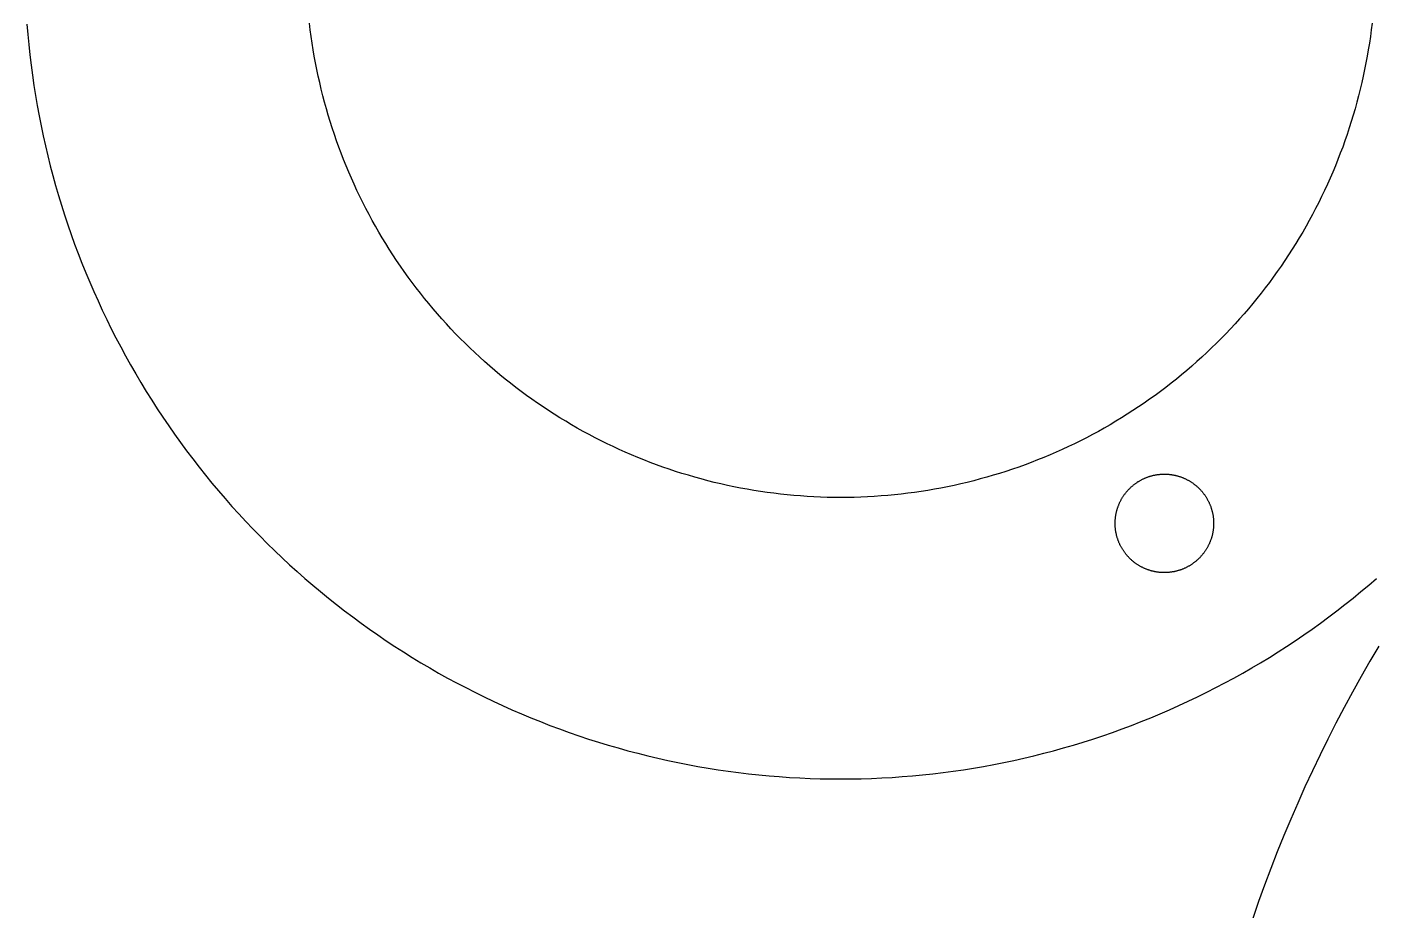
# Model space of a CAD drawing. Header units: metres. Extents: x -136 to 200, y -122 to 130.
# Drawn here: x 59.08 to 107.02, y 66.34 to 97.72 of the extents above; entities that cross this region are included whole.
import ezdxf

# ---------------------------------------------------------------- set-up
doc = ezdxf.new("R2010")
doc.units = ezdxf.units.M

msp = doc.modelspace()

# ---------------------------------------------------------------- linework, layer by layer
for p, q in [((59.0824, 97.8155), (59.1121, 97.4523)), ((69.1498, 97.6187), (69.1214, 97.8557)), ((106.879, 97.8557), (106.85, 97.6187)), ((59.1121, 97.4523), (59.1464, 97.0895)), ((69.1812, 97.382), (69.1498, 97.6187)), ((69.2156, 97.1457), (69.1812, 97.382)), ((106.819, 97.382), (106.784, 97.1457)), ((106.85, 97.6187), (106.819, 97.382)), ((59.1464, 97.0895), (59.1853, 96.7272)), ((69.253, 96.9099), (69.2156, 97.1457)), ((69.2933, 96.6746), (69.253, 96.9099)), ((106.747, 96.9099), (106.707, 96.6746)), ((106.784, 97.1457), (106.747, 96.9099)), ((59.1853, 96.7272), (59.2287, 96.3653)), ((59.2287, 96.3653), (59.2766, 96.0041)), ((69.3365, 96.4398), (69.2933, 96.6746)), ((69.3828, 96.2055), (69.3365, 96.4398)), ((106.663, 96.4398), (106.617, 96.2055)), ((106.707, 96.6746), (106.663, 96.4398)), ((59.2766, 96.0041), (59.3291, 95.6435)), ((69.4319, 95.9719), (69.3828, 96.2055)), ((69.484, 95.7389), (69.4319, 95.9719)), ((106.568, 95.9719), (106.516, 95.7389)), ((106.617, 96.2055), (106.568, 95.9719)), ((59.3291, 95.6435), (59.3861, 95.2835)), ((69.539, 95.5065), (69.484, 95.7389)), ((69.5969, 95.2749), (69.539, 95.5065)), ((106.461, 95.5065), (106.403, 95.2749)), ((106.516, 95.7389), (106.461, 95.5065)), ((59.3861, 95.2835), (59.4476, 94.9243)), ((59.4476, 94.9243), (59.5137, 94.5659)), ((69.6578, 95.044), (69.5969, 95.2749)), ((69.7215, 94.8139), (69.6578, 95.044)), ((106.342, 95.044), (106.279, 94.8139)), ((106.403, 95.2749), (106.342, 95.044)), ((59.5137, 94.5659), (59.5842, 94.2084)), ((69.7881, 94.5846), (69.7215, 94.8139)), ((69.8576, 94.3562), (69.7881, 94.5846)), ((106.212, 94.5846), (106.142, 94.3562)), ((106.279, 94.8139), (106.212, 94.5846)), ((59.5842, 94.2084), (59.6592, 93.8518)), ((69.9299, 94.1287), (69.8576, 94.3562)), ((70.0051, 93.9021), (69.9299, 94.1287)), ((106.07, 94.1287), (105.995, 93.9021)), ((106.142, 94.3562), (106.07, 94.1287)), ((59.6592, 93.8518), (59.7387, 93.4962)), ((59.7387, 93.4962), (59.8227, 93.1415)), ((70.0832, 93.6764), (70.0051, 93.9021)), ((70.1641, 93.4518), (70.0832, 93.6764)), ((105.917, 93.6764), (105.836, 93.4518)), ((105.995, 93.9021), (105.917, 93.6764)), ((59.8227, 93.1415), (59.9111, 92.788)), ((70.2478, 93.2282), (70.1641, 93.4518)), ((70.3343, 93.0056), (70.2478, 93.2282)), ((70.4235, 92.7842), (70.3343, 93.0056)), ((105.666, 93.0056), (105.576, 92.7842)), ((105.752, 93.2282), (105.666, 93.0056)), ((105.836, 93.4518), (105.752, 93.2282)), ((59.9111, 92.788), (60.0039, 92.4356)), ((70.5156, 92.5639), (70.4235, 92.7842)), ((70.6104, 92.3448), (70.5156, 92.5639)), ((105.484, 92.5639), (105.39, 92.3448)), ((105.576, 92.7842), (105.484, 92.5639)), ((60.0039, 92.4356), (60.1012, 92.0844)), ((60.1012, 92.0844), (60.2029, 91.7345)), ((70.708, 92.1269), (70.6104, 92.3448)), ((70.8083, 91.9102), (70.708, 92.1269)), ((105.292, 92.1269), (105.192, 91.9102)), ((105.39, 92.3448), (105.292, 92.1269)), ((60.2029, 91.7345), (60.3089, 91.3858)), ((70.9113, 91.6948), (70.8083, 91.9102)), ((71.017, 91.4807), (70.9113, 91.6948)), ((105.089, 91.6948), (104.983, 91.4807)), ((105.192, 91.9102), (105.089, 91.6948)), ((60.3089, 91.3858), (60.4194, 91.0385)), ((71.1254, 91.268), (71.017, 91.4807)), ((71.2365, 91.0566), (71.1254, 91.268)), ((104.875, 91.268), (104.764, 91.0566)), ((104.983, 91.4807), (104.875, 91.268)), ((60.4194, 91.0385), (60.5341, 90.6926)), ((60.5341, 90.6926), (60.6533, 90.3482)), ((71.3502, 90.8467), (71.2365, 91.0566)), ((71.4665, 90.6382), (71.3502, 90.8467)), ((71.5855, 90.4312), (71.4665, 90.6382)), ((104.533, 90.6382), (104.415, 90.4312)), ((104.65, 90.8467), (104.533, 90.6382)), ((104.764, 91.0566), (104.65, 90.8467)), ((60.6533, 90.3482), (60.7767, 90.0054)), ((71.707, 90.2257), (71.5855, 90.4312)), ((71.8311, 90.0217), (71.707, 90.2257)), ((104.293, 90.2257), (104.169, 90.0217)), ((104.415, 90.4312), (104.293, 90.2257)), ((60.7767, 90.0054), (60.9045, 89.6641)), ((60.9045, 89.6641), (61.0365, 89.3244)), ((71.9578, 89.8193), (71.8311, 90.0217)), ((72.087, 89.6185), (71.9578, 89.8193)), ((104.042, 89.8193), (103.913, 89.6185)), ((104.169, 90.0217), (104.042, 89.8193)), ((61.0365, 89.3244), (61.1728, 88.9864)), ((72.2187, 89.4194), (72.087, 89.6185)), ((72.3529, 89.2219), (72.2187, 89.4194)), ((72.4896, 89.0261), (72.3529, 89.2219)), ((103.647, 89.2219), (103.51, 89.0261)), ((103.781, 89.4194), (103.647, 89.2219)), ((103.913, 89.6185), (103.781, 89.4194)), ((61.1728, 88.9864), (61.3133, 88.6502)), ((72.6287, 88.8321), (72.4896, 89.0261)), ((72.7702, 88.6398), (72.6287, 88.8321)), ((103.371, 88.8321), (103.23, 88.6398)), ((103.51, 89.0261), (103.371, 88.8321)), ((61.3133, 88.6502), (61.458, 88.3157)), ((61.458, 88.3157), (61.6069, 87.9831)), ((72.9142, 88.4493), (72.7702, 88.6398)), ((73.0605, 88.2607), (72.9142, 88.4493)), ((73.2092, 88.0739), (73.0605, 88.2607)), ((102.939, 88.2607), (102.791, 88.0739)), ((103.086, 88.4493), (102.939, 88.2607)), ((103.23, 88.6398), (103.086, 88.4493)), ((61.6069, 87.9831), (61.76, 87.6524)), ((73.3603, 87.8889), (73.2092, 88.0739)), ((73.5136, 87.7059), (73.3603, 87.8889)), ((102.64, 87.8889), (102.486, 87.7059)), ((102.791, 88.0739), (102.64, 87.8889)), ((61.76, 87.6524), (61.9173, 87.3237)), ((61.9173, 87.3237), (62.0786, 86.9969)), ((73.6692, 87.5249), (73.5136, 87.7059)), ((73.8271, 87.3458), (73.6692, 87.5249)), ((73.9873, 87.1687), (73.8271, 87.3458)), ((102.173, 87.3458), (102.013, 87.1687)), ((102.331, 87.5249), (102.173, 87.3458)), ((102.486, 87.7059), (102.331, 87.5249)), ((62.0786, 86.9969), (62.244, 86.6722)), ((74.1496, 86.9936), (73.9873, 87.1687)), ((74.3141, 86.8206), (74.1496, 86.9936)), ((74.4808, 86.6497), (74.3141, 86.8206)), ((101.686, 86.8206), (101.519, 86.6497)), ((101.85, 86.9936), (101.686, 86.8206)), ((102.013, 87.1687), (101.85, 86.9936)), ((62.244, 86.6722), (62.4136, 86.3496)), ((62.4136, 86.3496), (62.5871, 86.0291)), ((74.6497, 86.4808), (74.4808, 86.6497)), ((74.8206, 86.3141), (74.6497, 86.4808)), ((74.9936, 86.1496), (74.8206, 86.3141)), ((101.179, 86.3141), (101.006, 86.1496)), ((101.35, 86.4808), (101.179, 86.3141)), ((101.519, 86.6497), (101.35, 86.4808)), ((62.5871, 86.0291), (62.7647, 85.7109)), ((75.1687, 85.9873), (74.9936, 86.1496)), ((75.3458, 85.8271), (75.1687, 85.9873)), ((75.5249, 85.6692), (75.3458, 85.8271)), ((100.654, 85.8271), (100.475, 85.6692)), ((100.831, 85.9873), (100.654, 85.8271)), ((101.006, 86.1496), (100.831, 85.9873)), ((62.7647, 85.7109), (62.9462, 85.3949)), ((62.9462, 85.3949), (63.1317, 85.0813)), ((75.7059, 85.5136), (75.5249, 85.6692)), ((75.8889, 85.3603), (75.7059, 85.5136)), ((76.0739, 85.2092), (75.8889, 85.3603)), ((100.111, 85.3603), (99.9261, 85.2092)), ((100.294, 85.5136), (100.111, 85.3603)), ((100.475, 85.6692), (100.294, 85.5136)), ((63.1317, 85.0813), (63.3212, 84.7699)), ((76.2607, 85.0605), (76.0739, 85.2092)), ((76.4493, 84.9142), (76.2607, 85.0605)), ((76.6398, 84.7702), (76.4493, 84.9142)), ((99.5507, 84.9142), (99.3602, 84.7702)), ((99.7393, 85.0605), (99.5507, 84.9142)), ((99.9261, 85.2092), (99.7393, 85.0605)), ((63.3212, 84.7699), (63.5145, 84.461)), ((63.5145, 84.461), (63.7117, 84.1546)), ((76.8321, 84.6287), (76.6398, 84.7702)), ((77.0261, 84.4896), (76.8321, 84.6287)), ((77.2219, 84.3529), (77.0261, 84.4896)), ((98.9739, 84.4896), (98.7781, 84.3529)), ((99.1679, 84.6287), (98.9739, 84.4896)), ((99.3602, 84.7702), (99.1679, 84.6287)), ((63.7117, 84.1546), (63.9127, 83.8506)), ((77.4194, 84.2187), (77.2219, 84.3529)), ((77.6185, 84.087), (77.4194, 84.2187)), ((77.8193, 83.9578), (77.6185, 84.087)), ((78.0217, 83.8311), (77.8193, 83.9578)), ((98.1807, 83.9578), (97.9783, 83.8311)), ((98.3815, 84.087), (98.1807, 83.9578)), ((98.5806, 84.2187), (98.3815, 84.087)), ((98.7781, 84.3529), (98.5806, 84.2187)), ((63.9127, 83.8506), (64.1176, 83.5492)), ((64.1176, 83.5492), (64.3262, 83.2504)), ((78.2257, 83.707), (78.0217, 83.8311)), ((78.4312, 83.5855), (78.2257, 83.707)), ((78.6382, 83.4665), (78.4312, 83.5855)), ((78.8467, 83.3502), (78.6382, 83.4665)), ((97.3618, 83.4665), (97.1533, 83.3502)), ((97.5688, 83.5855), (97.3618, 83.4665)), ((97.7743, 83.707), (97.5688, 83.5855)), ((97.9783, 83.8311), (97.7743, 83.707)), ((64.3262, 83.2504), (64.5385, 82.9542)), ((64.5385, 82.9542), (64.7546, 82.6608)), ((79.0566, 83.2365), (78.8467, 83.3502)), ((79.268, 83.1254), (79.0566, 83.2365)), ((79.4807, 83.017), (79.268, 83.1254)), ((79.6948, 82.9113), (79.4807, 83.017)), ((96.5193, 83.017), (96.3052, 82.9113)), ((96.732, 83.1254), (96.5193, 83.017)), ((96.9434, 83.2365), (96.732, 83.1254)), ((97.1533, 83.3502), (96.9434, 83.2365)), ((64.7546, 82.6608), (64.9743, 82.37)), ((79.9102, 82.8083), (79.6948, 82.9113)), ((80.1269, 82.708), (79.9102, 82.8083)), ((80.3448, 82.6104), (80.1269, 82.708)), ((80.5639, 82.5156), (80.3448, 82.6104)), ((80.7842, 82.4235), (80.5639, 82.5156)), ((95.4361, 82.5156), (95.2158, 82.4235)), ((95.6552, 82.6104), (95.4361, 82.5156)), ((95.8731, 82.708), (95.6552, 82.6104)), ((96.0898, 82.8083), (95.8731, 82.708)), ((96.3052, 82.9113), (96.0898, 82.8083)), ((64.9743, 82.37), (65.1976, 82.0821)), ((65.1976, 82.0821), (65.4246, 81.797)), ((81.0056, 82.3343), (80.7842, 82.4235)), ((81.2282, 82.2478), (81.0056, 82.3343)), ((81.4518, 82.1641), (81.2282, 82.2478)), ((81.6764, 82.0832), (81.4518, 82.1641)), ((81.9021, 82.0051), (81.6764, 82.0832)), ((82.1287, 81.9299), (81.9021, 82.0051)), ((94.0979, 82.0051), (93.8713, 81.9299)), ((94.3236, 82.0832), (94.0979, 82.0051)), ((94.5482, 82.1641), (94.3236, 82.0832)), ((94.7718, 82.2478), (94.5482, 82.1641)), ((94.9944, 82.3343), (94.7718, 82.2478)), ((95.2158, 82.4235), (94.9944, 82.3343)), ((65.4246, 81.797), (65.6551, 81.5147)), ((65.6551, 81.5147), (65.8892, 81.2354)), ((82.3562, 81.8576), (82.1287, 81.9299)), ((82.5846, 81.7881), (82.3562, 81.8576)), ((82.8139, 81.7215), (82.5846, 81.7881)), ((83.044, 81.6578), (82.8139, 81.7215)), ((83.2749, 81.5969), (83.044, 81.6578)), ((83.5065, 81.539), (83.2749, 81.5969)), ((83.7389, 81.484), (83.5065, 81.539)), ((92.4935, 81.539), (92.2611, 81.484)), ((92.7251, 81.5969), (92.4935, 81.539)), ((92.956, 81.6578), (92.7251, 81.5969)), ((93.1861, 81.7215), (92.956, 81.6578)), ((93.4154, 81.7881), (93.1861, 81.7215)), ((93.6438, 81.8576), (93.4154, 81.7881)), ((93.8713, 81.9299), (93.6438, 81.8576)), ((98.4595, 81.4885), (98.4773, 81.5015)), ((98.4773, 81.5015), (98.4952, 81.5142)), ((98.4952, 81.5142), (98.5133, 81.5267)), ((98.5133, 81.5267), (98.5316, 81.539)), ((98.5316, 81.539), (98.55, 81.5511)), ((98.55, 81.5511), (98.5685, 81.5629)), ((98.5685, 81.5629), (98.5872, 81.5745)), ((98.5872, 81.5745), (98.606, 81.5858)), ((98.606, 81.5858), (98.625, 81.597)), ((98.625, 81.597), (98.6441, 81.6078)), ((98.6441, 81.6078), (98.6634, 81.6185)), ((98.6634, 81.6185), (98.6827, 81.6289)), ((98.6827, 81.6289), (98.7022, 81.639)), ((98.7022, 81.639), (98.7219, 81.6489)), ((98.7219, 81.6489), (98.7416, 81.6586)), ((98.7416, 81.6586), (98.7615, 81.668)), ((98.7615, 81.668), (98.7815, 81.6771)), ((98.7815, 81.6771), (98.8016, 81.686)), ((98.8016, 81.686), (98.8218, 81.6947)), ((98.8218, 81.6947), (98.8422, 81.7031)), ((98.8422, 81.7031), (98.8626, 81.7112)), ((98.8626, 81.7112), (98.8831, 81.7191)), ((98.8831, 81.7191), (98.9037, 81.7267)), ((98.9037, 81.7267), (98.9245, 81.7341)), ((98.9245, 81.7341), (98.9453, 81.7412)), ((98.9453, 81.7412), (98.9662, 81.748)), ((98.9662, 81.748), (98.9872, 81.7546)), ((98.9872, 81.7546), (99.0082, 81.7609)), ((99.0082, 81.7609), (99.0294, 81.767)), ((99.0294, 81.767), (99.0506, 81.7727)), ((99.0506, 81.7727), (99.0719, 81.7783)), ((99.0719, 81.7783), (99.0932, 81.7835)), ((99.0932, 81.7835), (99.1147, 81.7885)), ((99.1147, 81.7885), (99.1362, 81.7932)), ((99.1362, 81.7932), (99.1577, 81.7976)), ((99.1577, 81.7976), (99.1793, 81.8018)), ((99.1793, 81.8018), (99.2009, 81.8057)), ((99.2009, 81.8057), (99.2226, 81.8093)), ((99.2226, 81.8093), (99.2444, 81.8127)), ((99.2444, 81.8127), (99.2661, 81.8157)), ((99.2661, 81.8157), (99.2879, 81.8185)), ((99.2879, 81.8185), (99.3098, 81.8211)), ((99.3098, 81.8211), (99.3316, 81.8233)), ((99.3316, 81.8233), (99.3536, 81.8253)), ((99.3536, 81.8253), (99.3755, 81.827)), ((99.3755, 81.827), (99.3974, 81.8284)), ((99.3974, 81.8284), (99.4194, 81.8296)), ((99.4194, 81.8296), (99.4414, 81.8304)), ((99.4414, 81.8304), (99.4633, 81.831)), ((99.4633, 81.831), (99.4853, 81.8314)), ((99.4853, 81.8314), (99.5073, 81.8314)), ((99.5073, 81.8314), (99.5293, 81.8312)), ((99.5293, 81.8312), (99.5513, 81.8307)), ((99.5513, 81.8307), (99.5733, 81.8299)), ((99.5733, 81.8299), (99.5952, 81.8288)), ((99.5952, 81.8288), (99.6172, 81.8275)), ((99.6172, 81.8275), (99.6391, 81.8259)), ((99.6391, 81.8259), (99.661, 81.824)), ((99.661, 81.824), (99.6829, 81.8218)), ((99.6829, 81.8218), (99.7048, 81.8194)), ((99.7048, 81.8194), (99.7266, 81.8167)), ((99.7266, 81.8167), (99.7484, 81.8137)), ((99.7484, 81.8137), (99.7701, 81.8104)), ((99.7701, 81.8104), (99.7918, 81.8069)), ((99.7918, 81.8069), (99.8135, 81.8031)), ((99.8135, 81.8031), (99.8351, 81.799)), ((99.8351, 81.799), (99.8567, 81.7947)), ((99.8567, 81.7947), (99.8782, 81.7901)), ((99.8782, 81.7901), (99.8996, 81.7852)), ((99.8996, 81.7852), (99.921, 81.78)), ((99.921, 81.78), (99.9423, 81.7746)), ((99.9423, 81.7746), (99.9635, 81.7689)), ((99.9635, 81.7689), (99.9847, 81.763)), ((99.9847, 81.763), (100.006, 81.7567)), ((100.006, 81.7567), (100.027, 81.7502)), ((100.027, 81.7502), (100.048, 81.7435)), ((100.048, 81.7435), (100.069, 81.7365)), ((100.069, 81.7365), (100.089, 81.7292)), ((100.089, 81.7292), (100.11, 81.7217)), ((100.11, 81.7217), (100.131, 81.7139)), ((100.131, 81.7139), (100.151, 81.7058)), ((100.151, 81.7058), (100.171, 81.6975)), ((100.171, 81.6975), (100.192, 81.6889)), ((100.192, 81.6889), (100.212, 81.6801)), ((100.212, 81.6801), (100.232, 81.6711)), ((100.232, 81.6711), (100.252, 81.6617)), ((100.252, 81.6617), (100.272, 81.6522)), ((100.272, 81.6522), (100.291, 81.6423)), ((100.291, 81.6423), (100.311, 81.6323)), ((100.311, 81.6323), (100.33, 81.622)), ((100.33, 81.622), (100.349, 81.6114)), ((100.349, 81.6114), (100.369, 81.6006)), ((100.369, 81.6006), (100.388, 81.5896)), ((100.388, 81.5896), (100.407, 81.5783)), ((100.407, 81.5783), (100.425, 81.5668)), ((100.425, 81.5668), (100.444, 81.5551)), ((100.444, 81.5551), (100.462, 81.5431)), ((100.462, 81.5431), (100.481, 81.5309)), ((100.481, 81.5309), (100.499, 81.5184)), ((100.499, 81.5184), (100.517, 81.5058)), ((100.517, 81.5058), (100.535, 81.4929)), ((65.8892, 81.2354), (66.1267, 80.959)), ((83.9719, 81.4319), (83.7389, 81.484)), ((84.2055, 81.3828), (83.9719, 81.4319)), ((84.4398, 81.3365), (84.2055, 81.3828)), ((84.6746, 81.2933), (84.4398, 81.3365)), ((84.9099, 81.253), (84.6746, 81.2933)), ((85.1457, 81.2156), (84.9099, 81.253)), ((85.382, 81.1812), (85.1457, 81.2156)), ((85.6187, 81.1498), (85.382, 81.1812)), ((85.8557, 81.1214), (85.6187, 81.1498)), ((86.0931, 81.0959), (85.8557, 81.1214)), ((86.3308, 81.0735), (86.0931, 81.0959)), ((86.5688, 81.054), (86.3308, 81.0735)), ((86.807, 81.0375), (86.5688, 81.054)), ((87.0454, 81.024), (86.807, 81.0375)), ((87.2839, 81.0135), (87.0454, 81.024)), ((88.9546, 81.024), (88.7161, 81.0135)), ((89.193, 81.0375), (88.9546, 81.024)), ((89.4312, 81.054), (89.193, 81.0375)), ((89.6692, 81.0735), (89.4312, 81.054)), ((89.9069, 81.0959), (89.6692, 81.0735)), ((90.1443, 81.1214), (89.9069, 81.0959)), ((90.3813, 81.1498), (90.1443, 81.1214)), ((90.618, 81.1812), (90.3813, 81.1498)), ((90.8543, 81.2156), (90.618, 81.1812)), ((91.0901, 81.253), (90.8543, 81.2156)), ((91.3254, 81.2933), (91.0901, 81.253)), ((91.5602, 81.3365), (91.3254, 81.2933)), ((91.7945, 81.3828), (91.5602, 81.3365)), ((92.0281, 81.4319), (91.7945, 81.3828)), ((92.2611, 81.484), (92.0281, 81.4319)), ((98.0146, 81.0067), (98.0264, 81.0253)), ((98.0264, 81.0253), (98.0383, 81.0437)), ((98.0383, 81.0437), (98.0505, 81.062)), ((98.0505, 81.062), (98.063, 81.0802)), ((98.063, 81.0802), (98.0756, 81.0981)), ((98.0756, 81.0981), (98.0885, 81.116)), ((98.0885, 81.116), (98.1016, 81.1336)), ((98.1016, 81.1336), (98.115, 81.1511)), ((98.115, 81.1511), (98.1285, 81.1684)), ((98.1285, 81.1684), (98.1423, 81.1856)), ((98.1423, 81.1856), (98.1563, 81.2026)), ((98.1563, 81.2026), (98.1705, 81.2193)), ((98.1705, 81.2193), (98.1849, 81.236)), ((98.1849, 81.236), (98.1995, 81.2524)), ((98.1995, 81.2524), (98.2143, 81.2686)), ((98.2143, 81.2686), (98.2293, 81.2847)), ((98.2293, 81.2847), (98.2446, 81.3006)), ((98.2446, 81.3006), (98.26, 81.3163)), ((98.26, 81.3163), (98.2756, 81.3318)), ((98.2756, 81.3318), (98.2914, 81.347)), ((98.2914, 81.347), (98.3074, 81.3621)), ((98.3074, 81.3621), (98.3236, 81.377)), ((98.3236, 81.377), (98.34, 81.3917)), ((98.34, 81.3917), (98.3565, 81.4062)), ((98.3565, 81.4062), (98.3732, 81.4204)), ((98.3732, 81.4204), (98.3902, 81.4345)), ((98.3902, 81.4345), (98.4072, 81.4483)), ((98.4072, 81.4483), (98.4245, 81.4619)), ((98.4245, 81.4619), (98.4419, 81.4754)), ((98.4419, 81.4754), (98.4595, 81.4885)), ((100.535, 81.4929), (100.552, 81.4798)), ((100.552, 81.4798), (100.57, 81.4664)), ((100.57, 81.4664), (100.587, 81.4529)), ((100.587, 81.4529), (100.604, 81.4391)), ((100.604, 81.4391), (100.621, 81.4251)), ((100.621, 81.4251), (100.638, 81.4109)), ((100.638, 81.4109), (100.655, 81.3965)), ((100.655, 81.3965), (100.671, 81.3819)), ((100.671, 81.3819), (100.687, 81.3671)), ((100.687, 81.3671), (100.703, 81.3521)), ((100.703, 81.3521), (100.719, 81.3369)), ((100.719, 81.3369), (100.735, 81.3214)), ((100.735, 81.3214), (100.75, 81.3058)), ((100.75, 81.3058), (100.766, 81.29)), ((100.766, 81.29), (100.781, 81.274)), ((100.781, 81.274), (100.796, 81.2578)), ((100.796, 81.2578), (100.81, 81.2415)), ((100.81, 81.2415), (100.825, 81.2249)), ((100.825, 81.2249), (100.839, 81.2082)), ((100.839, 81.2082), (100.853, 81.1913)), ((100.853, 81.1913), (100.867, 81.1742)), ((100.867, 81.1742), (100.881, 81.1569)), ((100.881, 81.1569), (100.894, 81.1395)), ((100.894, 81.1395), (100.907, 81.1219)), ((100.907, 81.1219), (100.92, 81.1041)), ((100.92, 81.1041), (100.933, 81.0862)), ((100.933, 81.0862), (100.945, 81.0681)), ((100.945, 81.0681), (100.958, 81.0499)), ((100.958, 81.0499), (100.97, 81.0315)), ((100.97, 81.0315), (100.981, 81.0129)), ((66.1267, 80.959), (66.3677, 80.6857)), ((66.3677, 80.6857), (66.6121, 80.4154)), ((87.5225, 81.006), (87.2839, 81.0135)), ((87.7612, 81.0015), (87.5225, 81.006)), ((88, 81), (87.7612, 81.0015)), ((88.2388, 81.0015), (88, 81)), ((88.4775, 81.006), (88.2388, 81.0015)), ((88.7161, 81.0135), (88.4775, 81.006)), ((97.8068, 80.5237), (97.8125, 80.545)), ((97.8125, 80.545), (97.8185, 80.5661)), ((97.8185, 80.5661), (97.8247, 80.5872)), ((97.8247, 80.5872), (97.8312, 80.6082)), ((97.8312, 80.6082), (97.8379, 80.6292)), ((97.8379, 80.6292), (97.8449, 80.65)), ((97.8449, 80.65), (97.8522, 80.6708)), ((97.8522, 80.6708), (97.8598, 80.6914)), ((97.8598, 80.6914), (97.8675, 80.712)), ((97.8675, 80.712), (97.8756, 80.7325)), ((97.8756, 80.7325), (97.8839, 80.7528)), ((97.8839, 80.7528), (97.8925, 80.7731)), ((97.8925, 80.7731), (97.9013, 80.7932)), ((97.9013, 80.7932), (97.9104, 80.8132)), ((97.9104, 80.8132), (97.9197, 80.8332)), ((97.9197, 80.8332), (97.9292, 80.853)), ((97.9292, 80.853), (97.9391, 80.8726)), ((97.9391, 80.8726), (97.9491, 80.8922)), ((97.9491, 80.8922), (97.9594, 80.9116)), ((97.9594, 80.9116), (97.97, 80.9309)), ((97.97, 80.9309), (97.9808, 80.9501)), ((97.9808, 80.9501), (97.9918, 80.9691)), ((97.9918, 80.9691), (98.0031, 80.988)), ((98.0031, 80.988), (98.0146, 81.0067)), ((100.981, 81.0129), (100.993, 80.9942)), ((100.993, 80.9942), (101.004, 80.9754)), ((101.004, 80.9754), (101.016, 80.9564)), ((101.016, 80.9564), (101.026, 80.9373)), ((101.026, 80.9373), (101.037, 80.9181)), ((101.037, 80.9181), (101.047, 80.8987)), ((101.047, 80.8987), (101.058, 80.8792)), ((101.058, 80.8792), (101.067, 80.8595)), ((101.067, 80.8595), (101.077, 80.8398)), ((101.077, 80.8398), (101.087, 80.8199)), ((101.087, 80.8199), (101.096, 80.7999)), ((101.096, 80.7999), (101.105, 80.7798)), ((101.105, 80.7798), (101.113, 80.7596)), ((101.113, 80.7596), (101.122, 80.7392)), ((101.122, 80.7392), (101.13, 80.7188)), ((101.13, 80.7188), (101.138, 80.6983)), ((101.138, 80.6983), (101.145, 80.6777)), ((101.145, 80.6777), (101.153, 80.6569)), ((101.153, 80.6569), (101.16, 80.6361)), ((101.16, 80.6361), (101.167, 80.6152)), ((101.167, 80.6152), (101.173, 80.5942)), ((101.173, 80.5942), (101.179, 80.5732)), ((101.179, 80.5732), (101.186, 80.552)), ((101.186, 80.552), (101.191, 80.5308)), ((66.6121, 80.4154), (66.8599, 80.1481)), ((66.8599, 80.1481), (67.1111, 79.8841)), ((97.75, 80.0888), (97.7502, 80.1107)), ((97.7501, 80.0668), (97.75, 80.0888)), ((97.7504, 80.0448), (97.7501, 80.0668)), ((97.7502, 80.1107), (97.7507, 80.1327)), ((97.7507, 80.1327), (97.7515, 80.1547)), ((97.7515, 80.1547), (97.7526, 80.1767)), ((97.7526, 80.1767), (97.7539, 80.1986)), ((97.7539, 80.1986), (97.7555, 80.2206)), ((97.7555, 80.2206), (97.7574, 80.2425)), ((97.7574, 80.2425), (97.7596, 80.2643)), ((97.7596, 80.2643), (97.762, 80.2862)), ((97.762, 80.2862), (97.7647, 80.308)), ((97.7647, 80.308), (97.7677, 80.3298)), ((97.7677, 80.3298), (97.771, 80.3516)), ((97.771, 80.3516), (97.7745, 80.3733)), ((97.7745, 80.3733), (97.7783, 80.3949)), ((97.7783, 80.3949), (97.7824, 80.4165)), ((97.7824, 80.4165), (97.7867, 80.4381)), ((97.7867, 80.4381), (97.7913, 80.4596)), ((97.7913, 80.4596), (97.7962, 80.481)), ((97.7962, 80.481), (97.8014, 80.5024)), ((97.8014, 80.5024), (97.8068, 80.5237)), ((101.191, 80.5308), (101.197, 80.5095)), ((101.197, 80.5095), (101.202, 80.4882)), ((101.202, 80.4882), (101.207, 80.4668)), ((101.207, 80.4668), (101.212, 80.4453)), ((101.212, 80.4453), (101.216, 80.4237)), ((101.216, 80.4237), (101.22, 80.4021)), ((101.22, 80.4021), (101.224, 80.3805)), ((101.224, 80.3805), (101.228, 80.3588)), ((101.228, 80.3588), (101.231, 80.3371)), ((101.231, 80.3371), (101.234, 80.3153)), ((101.234, 80.3153), (101.237, 80.2935)), ((101.237, 80.2935), (101.24, 80.2716)), ((101.24, 80.2716), (101.242, 80.2498)), ((101.242, 80.2498), (101.244, 80.2279)), ((101.244, 80.2279), (101.246, 80.2059)), ((101.246, 80.2059), (101.247, 80.184)), ((101.247, 80.184), (101.248, 80.162)), ((101.248, 80.162), (101.249, 80.1401)), ((101.249, 80.1401), (101.25, 80.1181)), ((101.25, 80.1181), (101.25, 80.0961)), ((101.25, 80.0961), (101.25, 80.0741)), ((101.25, 80.0741), (101.25, 80.0521)), ((67.1111, 79.8841), (67.3655, 79.6232)), ((67.3655, 79.6232), (67.6232, 79.3655)), ((97.751, 80.0228), (97.7504, 80.0448)), ((97.7518, 80.0008), (97.751, 80.0228)), ((97.753, 79.9789), (97.7518, 80.0008)), ((97.7544, 79.9569), (97.753, 79.9789)), ((97.7561, 79.935), (97.7544, 79.9569)), ((97.7581, 79.9131), (97.7561, 79.935)), ((97.7604, 79.8912), (97.7581, 79.9131)), ((97.7629, 79.8694), (97.7604, 79.8912)), ((97.7657, 79.8475), (97.7629, 79.8694)), ((97.7688, 79.8258), (97.7657, 79.8475)), ((97.7721, 79.804), (97.7688, 79.8258)), ((97.7757, 79.7823), (97.7721, 79.804)), ((97.7796, 79.7607), (97.7757, 79.7823)), ((97.7838, 79.7391), (97.7796, 79.7607)), ((97.7882, 79.7176), (97.7838, 79.7391)), ((97.7929, 79.6961), (97.7882, 79.7176)), ((97.7979, 79.6747), (97.7929, 79.6961)), ((97.8032, 79.6533), (97.7979, 79.6747)), ((97.8087, 79.632), (97.8032, 79.6533)), ((97.8145, 79.6108), (97.8087, 79.632)), ((97.8205, 79.5897), (97.8145, 79.6108)), ((97.8268, 79.5686), (97.8205, 79.5897)), ((101.182, 79.5967), (101.175, 79.5756)), ((101.187, 79.6179), (101.182, 79.5967)), ((101.193, 79.6391), (101.187, 79.6179)), ((101.199, 79.6604), (101.193, 79.6391)), ((101.204, 79.6818), (101.199, 79.6604)), ((101.209, 79.7032), (101.204, 79.6818)), ((101.213, 79.7247), (101.209, 79.7032)), ((101.218, 79.7463), (101.213, 79.7247)), ((101.222, 79.7679), (101.218, 79.7463)), ((101.225, 79.7896), (101.222, 79.7679)), ((101.229, 79.8113), (101.225, 79.7896)), ((101.232, 79.833), (101.229, 79.8113)), ((101.235, 79.8548), (101.232, 79.833)), ((101.238, 79.8766), (101.235, 79.8548)), ((101.24, 79.8985), (101.238, 79.8766)), ((101.243, 79.9204), (101.24, 79.8985)), ((101.244, 79.9423), (101.243, 79.9204)), ((101.246, 79.9642), (101.244, 79.9423)), ((101.247, 79.9862), (101.246, 79.9642)), ((101.248, 80.0081), (101.247, 79.9862)), ((101.249, 80.0301), (101.248, 80.0081)), ((101.25, 80.0521), (101.249, 80.0301)), ((67.6232, 79.3655), (67.8841, 79.1111)), ((67.8841, 79.1111), (68.1481, 78.8599)), ((97.8334, 79.5476), (97.8268, 79.5686)), ((97.8402, 79.5267), (97.8334, 79.5476)), ((97.8473, 79.5059), (97.8402, 79.5267)), ((97.8547, 79.4852), (97.8473, 79.5059)), ((97.8623, 79.4646), (97.8547, 79.4852)), ((97.8702, 79.444), (97.8623, 79.4646)), ((97.8783, 79.4236), (97.8702, 79.444)), ((97.8867, 79.4033), (97.8783, 79.4236)), ((97.8954, 79.3831), (97.8867, 79.4033)), ((97.9043, 79.3629), (97.8954, 79.3831)), ((97.9134, 79.3429), (97.9043, 79.3629)), ((97.9228, 79.3231), (97.9134, 79.3429)), ((97.9325, 79.3033), (97.9228, 79.3231)), ((97.9424, 79.2837), (97.9325, 79.3033)), ((97.9525, 79.2642), (97.9424, 79.2837)), ((97.9629, 79.2448), (97.9525, 79.2642)), ((97.9736, 79.2255), (97.9629, 79.2448)), ((97.9845, 79.2064), (97.9736, 79.2255)), ((97.9956, 79.1875), (97.9845, 79.2064)), ((98.0069, 79.1686), (97.9956, 79.1875)), ((98.0185, 79.1499), (98.0069, 79.1686)), ((98.0303, 79.1314), (98.0185, 79.1499)), ((98.0424, 79.113), (98.0303, 79.1314)), ((98.0547, 79.0947), (98.0424, 79.113)), ((100.949, 79.1008), (100.937, 79.0827)), ((100.962, 79.1191), (100.949, 79.1008)), ((100.974, 79.1375), (100.962, 79.1191)), ((100.985, 79.1561), (100.974, 79.1375)), ((100.997, 79.1749), (100.985, 79.1561)), ((101.008, 79.1938), (100.997, 79.1749)), ((101.019, 79.2128), (101.008, 79.1938)), ((101.03, 79.2319), (101.019, 79.2128)), ((101.041, 79.2512), (101.03, 79.2319)), ((101.051, 79.2707), (101.041, 79.2512)), ((101.061, 79.2902), (101.051, 79.2707)), ((101.071, 79.3099), (101.061, 79.2902)), ((101.08, 79.3297), (101.071, 79.3099)), ((101.09, 79.3496), (101.08, 79.3297)), ((101.099, 79.3696), (101.09, 79.3496)), ((101.108, 79.3898), (101.099, 79.3696)), ((101.116, 79.41), (101.108, 79.3898)), ((101.124, 79.4304), (101.116, 79.41)), ((101.132, 79.4509), (101.124, 79.4304)), ((101.14, 79.4714), (101.132, 79.4509)), ((101.148, 79.4921), (101.14, 79.4714)), ((101.155, 79.5128), (101.148, 79.4921)), ((101.162, 79.5337), (101.155, 79.5128)), ((101.169, 79.5546), (101.162, 79.5337)), ((101.175, 79.5756), (101.169, 79.5546)), ((68.1481, 78.8599), (68.4154, 78.6121)), ((98.0672, 79.0767), (98.0547, 79.0947)), ((98.0799, 79.0587), (98.0672, 79.0767)), ((98.0929, 79.041), (98.0799, 79.0587)), ((98.1061, 79.0234), (98.0929, 79.041)), ((98.1195, 79.0059), (98.1061, 79.0234)), ((98.1331, 78.9887), (98.1195, 79.0059)), ((98.1469, 78.9716), (98.1331, 78.9887)), ((98.161, 78.9547), (98.1469, 78.9716)), ((98.1752, 78.9379), (98.161, 78.9547)), ((98.1897, 78.9214), (98.1752, 78.9379)), ((98.2044, 78.905), (98.1897, 78.9214)), ((98.2193, 78.8888), (98.2044, 78.905)), ((98.2344, 78.8728), (98.2193, 78.8888)), ((98.2497, 78.857), (98.2344, 78.8728)), ((98.2652, 78.8414), (98.2497, 78.857)), ((98.2808, 78.826), (98.2652, 78.8414)), ((98.2967, 78.8108), (98.2808, 78.826)), ((98.3128, 78.7957), (98.2967, 78.8108)), ((98.329, 78.7809), (98.3128, 78.7957)), ((98.3454, 78.7663), (98.329, 78.7809)), ((98.3621, 78.7519), (98.3454, 78.7663)), ((98.3789, 78.7377), (98.3621, 78.7519)), ((98.3958, 78.7237), (98.3789, 78.7377)), ((98.413, 78.71), (98.3958, 78.7237)), ((98.4303, 78.6964), (98.413, 78.71)), ((98.4478, 78.6831), (98.4303, 78.6964)), ((98.4655, 78.67), (98.4478, 78.6831)), ((98.4833, 78.6571), (98.4655, 78.67)), ((98.5013, 78.6444), (98.4833, 78.6571)), ((98.5194, 78.632), (98.5013, 78.6444)), ((98.5377, 78.6198), (98.5194, 78.632)), ((98.5561, 78.6078), (98.5377, 78.6198)), ((100.468, 78.6238), (100.45, 78.6118)), ((100.487, 78.6361), (100.468, 78.6238)), ((100.505, 78.6486), (100.487, 78.6361)), ((100.523, 78.6613), (100.505, 78.6486)), ((100.54, 78.6743), (100.523, 78.6613)), ((100.558, 78.6875), (100.54, 78.6743)), ((100.575, 78.7009), (100.558, 78.6875)), ((100.593, 78.7145), (100.575, 78.7009)), ((100.61, 78.7284), (100.593, 78.7145)), ((100.627, 78.7424), (100.61, 78.7284)), ((100.643, 78.7567), (100.627, 78.7424)), ((100.66, 78.7711), (100.643, 78.7567)), ((100.676, 78.7858), (100.66, 78.7711)), ((100.693, 78.8007), (100.676, 78.7858)), ((100.709, 78.8158), (100.693, 78.8007)), ((100.724, 78.8311), (100.709, 78.8158)), ((100.74, 78.8466), (100.724, 78.8311)), ((100.755, 78.8623), (100.74, 78.8466)), ((100.771, 78.8781), (100.755, 78.8623)), ((100.786, 78.8942), (100.771, 78.8781)), ((100.8, 78.9104), (100.786, 78.8942)), ((100.815, 78.9269), (100.8, 78.9104)), ((100.83, 78.9435), (100.815, 78.9269)), ((100.844, 78.9603), (100.83, 78.9435)), ((100.858, 78.9773), (100.844, 78.9603)), ((100.871, 78.9944), (100.858, 78.9773)), ((100.885, 79.0117), (100.871, 78.9944)), ((100.898, 79.0292), (100.885, 79.0117)), ((100.911, 79.0469), (100.898, 79.0292)), ((100.924, 79.0647), (100.911, 79.0469)), ((100.937, 79.0827), (100.924, 79.0647)), ((68.4154, 78.6121), (68.6857, 78.3677)), ((68.6857, 78.3677), (68.959, 78.1267)), ((98.5747, 78.596), (98.5561, 78.6078)), ((98.5934, 78.5845), (98.5747, 78.596)), ((98.6123, 78.5733), (98.5934, 78.5845)), ((98.6313, 78.5622), (98.6123, 78.5733)), ((98.6505, 78.5514), (98.6313, 78.5622)), ((98.6698, 78.5409), (98.6505, 78.5514)), ((98.6892, 78.5306), (98.6698, 78.5409)), ((98.7088, 78.5205), (98.6892, 78.5306)), ((98.7285, 78.5107), (98.7088, 78.5205)), ((98.7482, 78.5011), (98.7285, 78.5107)), ((98.7682, 78.4918), (98.7482, 78.5011)), ((98.7882, 78.4827), (98.7682, 78.4918)), ((98.8083, 78.4739), (98.7882, 78.4827)), ((98.8286, 78.4653), (98.8083, 78.4739)), ((98.849, 78.457), (98.8286, 78.4653)), ((98.8694, 78.449), (98.849, 78.457)), ((98.89, 78.4412), (98.8694, 78.449)), ((98.9106, 78.4336), (98.89, 78.4412)), ((98.9314, 78.4264), (98.9106, 78.4336)), ((98.9522, 78.4194), (98.9314, 78.4264)), ((98.9732, 78.4126), (98.9522, 78.4194)), ((98.9942, 78.4061), (98.9732, 78.4126)), ((99.0153, 78.3999), (98.9942, 78.4061)), ((99.0365, 78.3939), (99.0153, 78.3999)), ((99.0577, 78.3882), (99.0365, 78.3939)), ((99.079, 78.3828), (99.0577, 78.3882)), ((99.1004, 78.3777), (99.079, 78.3828)), ((99.1218, 78.3728), (99.1004, 78.3777)), ((99.1433, 78.3681), (99.1218, 78.3728)), ((99.1649, 78.3638), (99.1433, 78.3681)), ((99.1865, 78.3597), (99.1649, 78.3638)), ((99.2081, 78.3559), (99.1865, 78.3597)), ((99.2299, 78.3524), (99.2081, 78.3559)), ((99.2516, 78.3491), (99.2299, 78.3524)), ((99.2734, 78.3462), (99.2516, 78.3491)), ((99.2952, 78.3434), (99.2734, 78.3462)), ((99.3171, 78.341), (99.2952, 78.3434)), ((99.339, 78.3389), (99.3171, 78.341)), ((99.3609, 78.337), (99.339, 78.3389)), ((99.3828, 78.3354), (99.3609, 78.337)), ((99.4047, 78.334), (99.3828, 78.3354)), ((99.4267, 78.333), (99.4047, 78.334)), ((99.4487, 78.3322), (99.4267, 78.333)), ((99.4707, 78.3317), (99.4487, 78.3322)), ((99.4927, 78.3314), (99.4707, 78.3317)), ((99.5146, 78.3315), (99.4927, 78.3314)), ((99.5366, 78.3318), (99.5146, 78.3315)), ((99.5586, 78.3324), (99.5366, 78.3318)), ((99.5806, 78.3333), (99.5586, 78.3324)), ((99.6026, 78.3344), (99.5806, 78.3333)), ((99.6245, 78.3359), (99.6026, 78.3344)), ((99.6464, 78.3376), (99.6245, 78.3359)), ((99.6683, 78.3395), (99.6464, 78.3376)), ((99.6902, 78.3418), (99.6683, 78.3395)), ((99.7121, 78.3443), (99.6902, 78.3418)), ((99.7339, 78.3471), (99.7121, 78.3443)), ((99.7556, 78.3502), (99.7339, 78.3471)), ((99.7774, 78.3535), (99.7556, 78.3502)), ((99.7991, 78.3572), (99.7774, 78.3535)), ((99.8207, 78.3611), (99.7991, 78.3572)), ((99.8423, 78.3652), (99.8207, 78.3611)), ((99.8638, 78.3697), (99.8423, 78.3652)), ((99.8853, 78.3744), (99.8638, 78.3697)), ((99.9067, 78.3793), (99.8853, 78.3744)), ((99.9281, 78.3846), (99.9067, 78.3793)), ((99.9494, 78.3901), (99.9281, 78.3846)), ((99.9706, 78.3959), (99.9494, 78.3901)), ((99.9917, 78.4019), (99.9706, 78.3959)), ((100.013, 78.4082), (99.9917, 78.4019)), ((100.034, 78.4148), (100.013, 78.4082)), ((100.055, 78.4217), (100.034, 78.4148)), ((100.076, 78.4288), (100.055, 78.4217)), ((100.096, 78.4361), (100.076, 78.4288)), ((100.117, 78.4438), (100.096, 78.4361)), ((100.137, 78.4516), (100.117, 78.4438)), ((100.158, 78.4598), (100.137, 78.4516)), ((100.178, 78.4682), (100.158, 78.4598)), ((100.198, 78.4768), (100.178, 78.4682)), ((100.218, 78.4857), (100.198, 78.4768)), ((100.238, 78.4949), (100.218, 78.4857)), ((100.258, 78.5043), (100.238, 78.4949)), ((100.278, 78.5139), (100.258, 78.5043)), ((100.298, 78.5238), (100.278, 78.5139)), ((100.317, 78.534), (100.298, 78.5238)), ((100.337, 78.5444), (100.317, 78.534)), ((100.356, 78.555), (100.337, 78.5444)), ((100.375, 78.5659), (100.356, 78.555)), ((100.394, 78.577), (100.375, 78.5659)), ((100.413, 78.5883), (100.394, 78.577)), ((100.431, 78.5999), (100.413, 78.5883)), ((100.45, 78.6118), (100.431, 78.5999)), ((68.959, 78.1267), (69.2354, 77.8892)), ((69.2354, 77.8892), (69.5147, 77.6551)), ((106.485, 77.6551), (106.765, 77.8892)), ((106.765, 77.8892), (107.041, 78.1267)), ((69.5147, 77.6551), (69.797, 77.4246)), ((69.797, 77.4246), (70.0821, 77.1976)), ((70.0821, 77.1976), (70.37, 76.9743)), ((105.63, 76.9743), (105.918, 77.1976)), ((105.918, 77.1976), (106.203, 77.4246)), ((106.203, 77.4246), (106.485, 77.6551)), ((70.37, 76.9743), (70.6608, 76.7546)), ((70.6608, 76.7546), (70.9542, 76.5385)), ((105.046, 76.5385), (105.339, 76.7546)), ((105.339, 76.7546), (105.63, 76.9743)), ((70.9542, 76.5385), (71.2504, 76.3262)), ((71.2504, 76.3262), (71.5492, 76.1176)), ((104.451, 76.1176), (104.75, 76.3262)), ((104.75, 76.3262), (105.046, 76.5385)), ((71.5492, 76.1176), (71.8506, 75.9127)), ((71.8506, 75.9127), (72.1546, 75.7117)), ((103.845, 75.7117), (104.149, 75.9127)), ((104.149, 75.9127), (104.451, 76.1176)), ((72.1546, 75.7117), (72.461, 75.5145)), ((72.461, 75.5145), (72.7699, 75.3212)), ((72.7699, 75.3212), (73.0813, 75.1317)), ((102.919, 75.1317), (103.23, 75.3212)), ((103.23, 75.3212), (103.539, 75.5145)), ((103.539, 75.5145), (103.845, 75.7117)), ((107.124, 75.722), (106.804, 75.1812)), ((73.0813, 75.1317), (73.3949, 74.9462)), ((73.3949, 74.9462), (73.7109, 74.7647)), ((102.289, 74.7647), (102.605, 74.9462)), ((102.605, 74.9462), (102.919, 75.1317)), ((106.804, 75.1812), (106.491, 74.6364)), ((73.7109, 74.7647), (74.0291, 74.5871)), ((74.0291, 74.5871), (74.3496, 74.4136)), ((74.3496, 74.4136), (74.6722, 74.244)), ((101.328, 74.244), (101.65, 74.4136)), ((101.65, 74.4136), (101.971, 74.5871)), ((101.971, 74.5871), (102.289, 74.7647)), ((106.491, 74.6364), (106.185, 74.0877)), ((74.6722, 74.244), (74.9969, 74.0786)), ((74.9969, 74.0786), (75.3237, 73.9173)), ((75.3237, 73.9173), (75.6524, 73.76)), ((100.348, 73.76), (100.676, 73.9173)), ((100.676, 73.9173), (101.003, 74.0786)), ((101.003, 74.0786), (101.328, 74.244)), ((106.185, 74.0877), (105.885, 73.5352)), ((75.6524, 73.76), (75.9831, 73.6069)), ((75.9831, 73.6069), (76.3157, 73.458)), ((76.3157, 73.458), (76.6502, 73.3133)), ((99.3498, 73.3133), (99.6843, 73.458)), ((99.6843, 73.458), (100.017, 73.6069)), ((100.017, 73.6069), (100.348, 73.76)), ((105.885, 73.5352), (105.593, 72.979)), ((76.6502, 73.3133), (76.9864, 73.1728)), ((76.9864, 73.1728), (77.3244, 73.0365)), ((77.3244, 73.0365), (77.6641, 72.9045)), ((77.6641, 72.9045), (78.0054, 72.7767)), ((97.9946, 72.7767), (98.3359, 72.9045)), ((98.3359, 72.9045), (98.6756, 73.0365)), ((98.6756, 73.0365), (99.0136, 73.1728)), ((99.0136, 73.1728), (99.3498, 73.3133)), ((105.593, 72.979), (105.308, 72.4192)), ((78.0054, 72.7767), (78.3482, 72.6533)), ((78.3482, 72.6533), (78.6926, 72.5341)), ((78.6926, 72.5341), (79.0385, 72.4194)), ((79.0385, 72.4194), (79.3858, 72.3089)), ((96.6142, 72.3089), (96.9615, 72.4194)), ((96.9615, 72.4194), (97.3074, 72.5341)), ((97.3074, 72.5341), (97.6518, 72.6533)), ((97.6518, 72.6533), (97.9946, 72.7767)), ((105.308, 72.4192), (105.03, 71.8558)), ((79.3858, 72.3089), (79.7345, 72.2029)), ((79.7345, 72.2029), (80.0844, 72.1012)), ((80.0844, 72.1012), (80.4356, 72.0039)), ((80.4356, 72.0039), (80.788, 71.9111)), ((80.788, 71.9111), (81.1415, 71.8227)), ((94.8585, 71.8227), (95.212, 71.9111)), ((95.212, 71.9111), (95.5644, 72.0039)), ((95.5644, 72.0039), (95.9156, 72.1012)), ((95.9156, 72.1012), (96.2655, 72.2029)), ((96.2655, 72.2029), (96.6142, 72.3089)), ((81.1415, 71.8227), (81.4962, 71.7387)), ((81.4962, 71.7387), (81.8518, 71.6592)), ((81.8518, 71.6592), (82.2084, 71.5842)), ((82.2084, 71.5842), (82.5659, 71.5137)), ((82.5659, 71.5137), (82.9243, 71.4476)), ((82.9243, 71.4476), (83.2835, 71.3861)), ((92.7165, 71.3861), (93.0757, 71.4476)), ((93.0757, 71.4476), (93.4341, 71.5137)), ((93.4341, 71.5137), (93.7916, 71.5842)), ((93.7916, 71.5842), (94.1482, 71.6592)), ((94.1482, 71.6592), (94.5038, 71.7387)), ((94.5038, 71.7387), (94.8585, 71.8227)), ((105.03, 71.8558), (104.759, 71.289)), ((83.2835, 71.3861), (83.6435, 71.3291)), ((83.6435, 71.3291), (84.0041, 71.2766)), ((84.0041, 71.2766), (84.3653, 71.2287)), ((84.3653, 71.2287), (84.7272, 71.1853)), ((84.7272, 71.1853), (85.0895, 71.1464)), ((85.0895, 71.1464), (85.4523, 71.1121)), ((85.4523, 71.1121), (85.8155, 71.0824)), ((85.8155, 71.0824), (86.1791, 71.0572)), ((86.1791, 71.0572), (86.5429, 71.0366)), ((86.5429, 71.0366), (86.907, 71.0206)), ((86.907, 71.0206), (87.2712, 71.0092)), ((87.2712, 71.0092), (87.6356, 71.0023)), ((87.6356, 71.0023), (88, 71)), ((88, 71), (88.3644, 71.0023)), ((88.3644, 71.0023), (88.7288, 71.0092)), ((88.7288, 71.0092), (89.093, 71.0206)), ((89.093, 71.0206), (89.4571, 71.0366)), ((89.4571, 71.0366), (89.8209, 71.0572)), ((89.8209, 71.0572), (90.1845, 71.0824)), ((90.1845, 71.0824), (90.5477, 71.1121)), ((90.5477, 71.1121), (90.9105, 71.1464)), ((90.9105, 71.1464), (91.2728, 71.1853)), ((91.2728, 71.1853), (91.6347, 71.2287)), ((91.6347, 71.2287), (91.9959, 71.2766)), ((91.9959, 71.2766), (92.3565, 71.3291)), ((92.3565, 71.3291), (92.7165, 71.3861)), ((104.759, 71.289), (104.495, 70.7188)), ((104.495, 70.7188), (104.238, 70.1453)), ((104.238, 70.1453), (103.988, 69.5687)), ((103.988, 69.5687), (103.746, 68.989)), ((103.746, 68.989), (103.511, 68.4062)), ((103.511, 68.4062), (103.284, 67.8206)), ((103.284, 67.8206), (103.063, 67.2321)), ((103.063, 67.2321), (102.85, 66.641)), ((102.85, 66.641), (102.645, 66.0472))]:
    msp.add_line(p, q)

doc.saveas('drawing.dxf')
